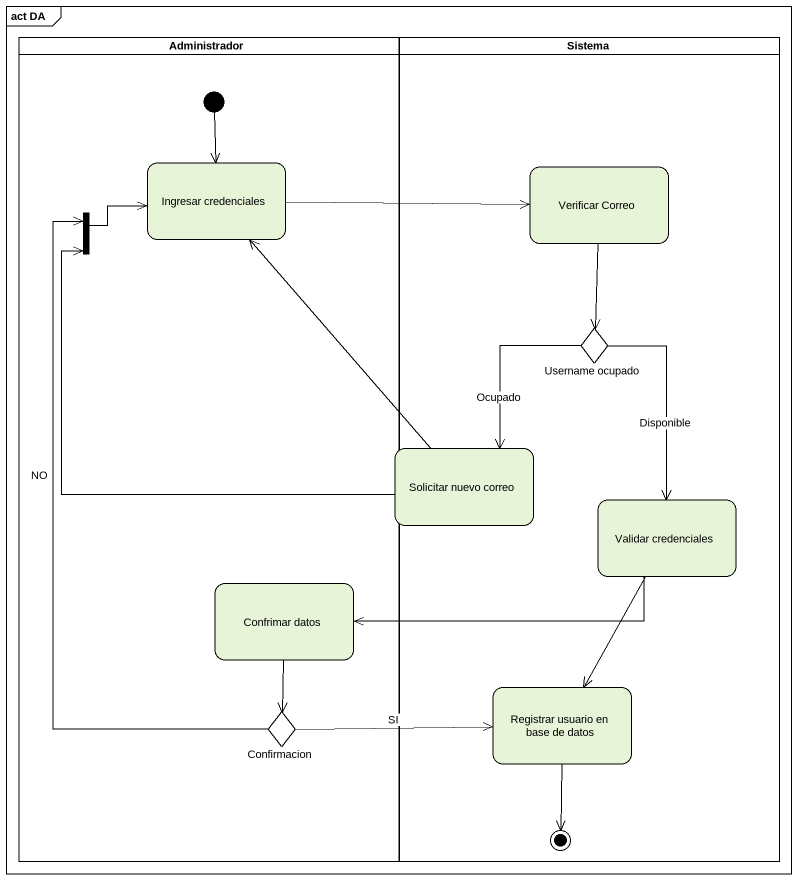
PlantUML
@startuml
mainframe act DA
hide empty description
state Administrador <<partition>> {
  state "Ingresar credenciales" as Ingresar_credenciales
  state fork1 <<join>>
  state "Confrimar datos" as Confrimar_datos
  state Confirmacion <<choice>>
  [*] --> Ingresar_credenciales
}
state Sistema <<partition>> {
  state "Verificar Correo" as Verificar_Correo
  state "Username ocupado" as Username_ocupado <<choice>>
  state "Validar credenciales" as Validar_credenciales
  state "Registrar usuario en base de datos" as Registrar_usuario_en_base
  Registrar_usuario_en_base --> [*]
}
state "Solicitar nuevo correo" as Solicitar_nuevo_correo
Ingresar_credenciales -right-> Verificar_Correo
Verificar_Correo --> Username_ocupado
fork1 -right-> Ingresar_credenciales
Username_ocupado --> Solicitar_nuevo_correo : Ocupado
Username_ocupado --> Validar_credenciales : Disponible
Solicitar_nuevo_correo -up-> Ingresar_credenciales
Solicitar_nuevo_correo -up-> fork1
Validar_credenciales -left-> Confrimar_datos
Validar_credenciales --> Registrar_usuario_en_base
Confrimar_datos --> Confirmacion
Confirmacion -up-> fork1 : NO
Confirmacion -right-> Registrar_usuario_en_base : SI
@enduml
